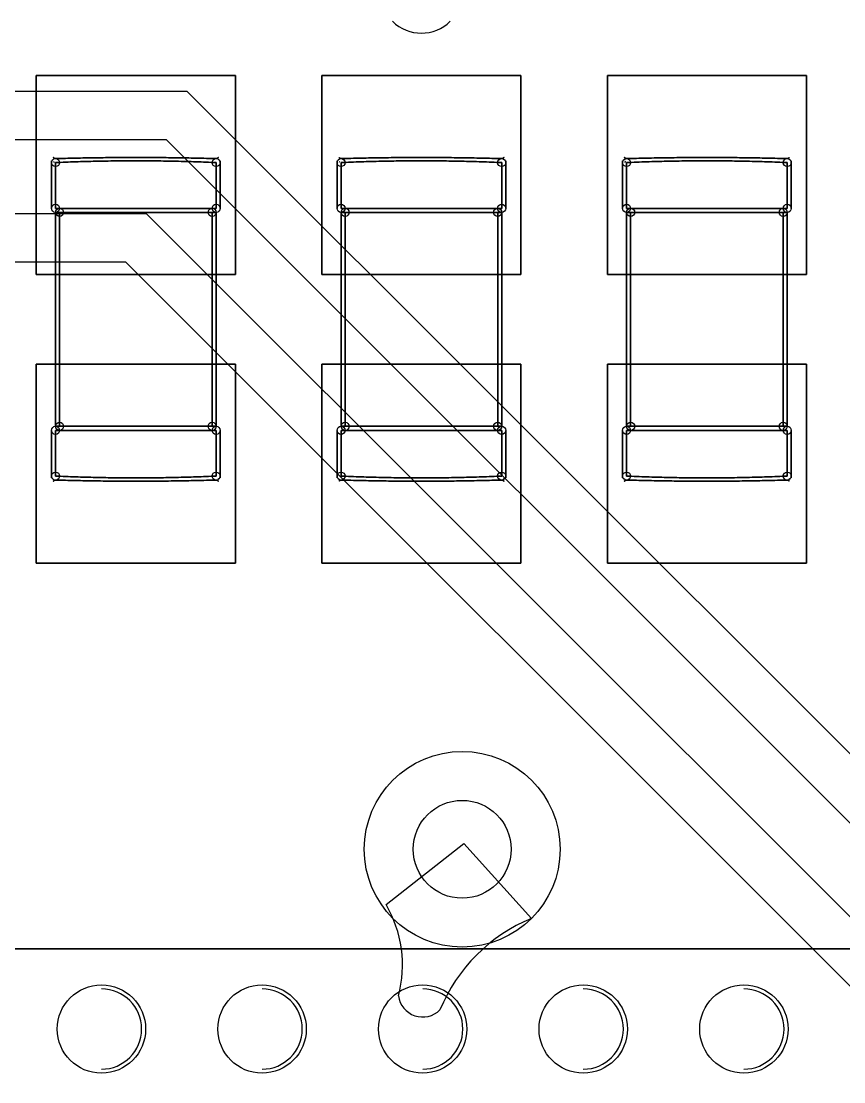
# Model space of a CAD drawing. Extents: x -14 to 27.9, y 0 to 17.8.
# Drawn here: x 16.153 to 18.714, y 11.087 to 14.391 of the extents above; entities that cross this region are included whole.
import ezdxf

# ---------------------------------------------------------------- set-up
doc = ezdxf.new("R2010")
doc.units = 0
doc.header["$MEASUREMENT"] = 0
doc.layers.add('Feature', color=7, linetype='CONTINUOUS')

msp = doc.modelspace()

# ---------------------------------------------------------------- linework, layer by layer
at = {"layer": 'Feature'}
for p, q in [((16.2, 13.602, 0.000305), (16.2, 14.222, 0.000305)), ((16.2, 14.222, 0.000305), (16.82, 14.222, 0.000305)), ((16.2, 14.222, 0.000305), (16.82, 14.222, 0.000305)), ((16.2, 14.222, 0.000305), (16.2, 14.222, 0.001305)), ((16.82, 14.222, 0.001305), (16.2, 14.222, 0.001305)), ((16.2, 13.602, 0.000305), (16.2, 14.222, 0.000305)), ((16.2, 14.222, 0.001305), (16.2, 13.602, 0.001305)), ((16.2, 14.222, 0.000305), (16.2, 14.222, 0.001305)), ((16.2, 14.222, 0.001305), (16.2, 13.602, 0.001305)), ((16.82, 14.222, 0.001305), (16.2, 14.222, 0.001305)), ((16.2, 13.602, 0.000305), (16.2, 14.222, 0.000305)), ((16.2, 14.222, 0.000305), (16.82, 14.222, 0.000305)), ((16.82, 14.222, 0.000305), (16.82, 13.602, 0.000305)), ((16.82, 14.222, 0.000305), (16.82, 14.222, 0.001305)), ((16.82, 14.222, 0.000305), (16.82, 13.602, 0.000305)), ((16.82, 14.222, 0.000305), (16.82, 14.222, 0.001305)), ((16.82, 13.602, 0.001305), (16.82, 14.222, 0.001305)), ((16.82, 13.602, 0.001305), (16.82, 14.222, 0.001305)), ((16.82, 14.222, 0.000305), (16.82, 13.602, 0.000305)), ((17.089, 13.602, 0.000305), (17.089, 14.222, 0.000305)), ((17.089, 14.222, 0.000305), (17.709, 14.222, 0.000305)), ((17.089, 14.222, 0.000305), (17.709, 14.222, 0.000305)), ((17.089, 14.222, 0.000305), (17.089, 14.222, 0.001305)), ((17.709, 14.222, 0.001305), (17.089, 14.222, 0.001305)), ((17.089, 13.602, 0.000305), (17.089, 14.222, 0.000305)), ((17.089, 14.222, 0.001305), (17.089, 13.602, 0.001305)), ((17.089, 14.222, 0.000305), (17.089, 14.222, 0.001305)), ((17.089, 14.222, 0.001305), (17.089, 13.602, 0.001305)), ((17.709, 14.222, 0.001305), (17.089, 14.222, 0.001305)), ((17.089, 13.602, 0.000305), (17.089, 14.222, 0.000305)), ((17.089, 14.222, 0.000305), (17.709, 14.222, 0.000305)), ((17.709, 14.222, 0.000305), (17.709, 13.602, 0.000305)), ((17.709, 14.222, 0.000305), (17.709, 14.222, 0.001305)), ((17.709, 14.222, 0.000305), (17.709, 13.602, 0.000305)), ((17.709, 14.222, 0.000305), (17.709, 14.222, 0.001305)), ((17.709, 13.602, 0.001305), (17.709, 14.222, 0.001305)), ((17.709, 13.602, 0.001305), (17.709, 14.222, 0.001305)), ((17.709, 14.222, 0.000305), (17.709, 13.602, 0.000305)), ((17.978, 13.602, 0.000305), (17.978, 14.222, 0.000305)), ((17.978, 14.222, 0.000305), (18.598, 14.222, 0.000305)), ((17.978, 14.222, 0.000305), (18.598, 14.222, 0.000305)), ((17.978, 14.222, 0.000305), (17.978, 14.222, 0.001305)), ((18.598, 14.222, 0.001305), (17.978, 14.222, 0.001305)), ((17.978, 13.602, 0.000305), (17.978, 14.222, 0.000305)), ((17.978, 14.222, 0.001305), (17.978, 13.602, 0.001305)), ((17.978, 14.222, 0.000305), (17.978, 14.222, 0.001305)), ((17.978, 14.222, 0.001305), (17.978, 13.602, 0.001305)), ((18.598, 14.222, 0.001305), (17.978, 14.222, 0.001305)), ((17.978, 13.602, 0.000305), (17.978, 14.222, 0.000305)), ((17.978, 14.222, 0.000305), (18.598, 14.222, 0.000305)), ((18.598, 14.222, 0.000305), (18.598, 13.602, 0.000305)), ((18.598, 14.222, 0.000305), (18.598, 14.222, 0.001305)), ((18.598, 14.222, 0.000305), (18.598, 13.602, 0.000305)), ((18.598, 14.222, 0.000305), (18.598, 14.222, 0.001305)), ((18.598, 13.602, 0.001305), (18.598, 14.222, 0.001305)), ((18.598, 13.602, 0.001305), (18.598, 14.222, 0.001305)), ((18.598, 14.222, 0.000305), (18.598, 13.602, 0.000305)), ((14.9246, 14.1732, -1.96222), (16.6685, 14.1732, -1.96222)), ((16.6685, 14.1732, -1.96222), (21.9334, 8.9083, -1.96222)), ((16.6053, 14.0208, -1.96222), (14.8614, 14.0208, -1.96222)), ((21.781, 8.8451, -1.96222), (16.6053, 14.0208, -1.96222)), ((16.2475, 13.9503), (16.2475, 13.8078)), ((16.2475, 13.8078, 0.5), (16.2475, 13.9503, 0.5)), ((16.2475, 13.8078, 0.5), (16.2475, 13.9503, 0.5)), ((16.2475, 13.9503), (16.2475, 13.8078)), ((16.26, 13.8078, -0.0125), (16.26, 13.9503, -0.0125)), ((16.26, 13.9503, 0.5125), (16.26, 13.8078, 0.5125)), ((16.26, 13.9503, 0.5125), (16.26, 13.8078, 0.5125)), ((16.26, 13.8078, -0.0125), (16.26, 13.9503, -0.0125)), ((16.76, 13.9503, -0.0125), (16.76, 13.8078, -0.0125)), ((16.76, 13.8078, 0.5125), (16.76, 13.9503, 0.5125)), ((16.76, 13.8078, 0.5125), (16.76, 13.9503, 0.5125)), ((16.76, 13.9503, -0.0125), (16.76, 13.8078, -0.0125)), ((16.7725, 13.9503, 0.5), (16.7725, 13.8078, 0.5)), ((16.7725, 13.8078), (16.7725, 13.9503)), ((16.7725, 13.9503, 0.5), (16.7725, 13.8078, 0.5)), ((16.7725, 13.8078), (16.7725, 13.9503)), ((17.1365, 13.9503), (17.1365, 13.8078)), ((17.1365, 13.8078, 0.5), (17.1365, 13.9503, 0.5)), ((17.1365, 13.8078, 0.5), (17.1365, 13.9503, 0.5)), ((17.1365, 13.9503), (17.1365, 13.8078)), ((17.149, 13.8078, -0.0125), (17.149, 13.9503, -0.0125)), ((17.149, 13.9503, 0.5125), (17.149, 13.8078, 0.5125)), ((17.149, 13.9503, 0.5125), (17.149, 13.8078, 0.5125)), ((17.149, 13.8078, -0.0125), (17.149, 13.9503, -0.0125)), ((17.649, 13.9503, -0.0125), (17.649, 13.8078, -0.0125)), ((17.649, 13.8078, 0.5125), (17.649, 13.9503, 0.5125)), ((17.649, 13.8078, 0.5125), (17.649, 13.9503, 0.5125)), ((17.649, 13.9503, -0.0125), (17.649, 13.8078, -0.0125)), ((17.6615, 13.9503, 0.5), (17.6615, 13.8078, 0.5)), ((17.6615, 13.8078), (17.6615, 13.9503)), ((17.6615, 13.9503, 0.5), (17.6615, 13.8078, 0.5)), ((17.6615, 13.8078), (17.6615, 13.9503)), ((18.0255, 13.9503), (18.0255, 13.8078)), ((18.0255, 13.8078, 0.5), (18.0255, 13.9503, 0.5)), ((18.0255, 13.8078, 0.5), (18.0255, 13.9503, 0.5)), ((18.0255, 13.9503), (18.0255, 13.8078)), ((18.038, 13.8078, -0.0125), (18.038, 13.9503, -0.0125)), ((18.038, 13.9503, 0.5125), (18.038, 13.8078, 0.5125)), ((18.038, 13.9503, 0.5125), (18.038, 13.8078, 0.5125)), ((18.038, 13.8078, -0.0125), (18.038, 13.9503, -0.0125)), ((18.538, 13.9503, -0.0125), (18.538, 13.8078, -0.0125)), ((18.538, 13.8078, 0.5125), (18.538, 13.9503, 0.5125)), ((18.538, 13.8078, 0.5125), (18.538, 13.9503, 0.5125)), ((18.538, 13.9503, -0.0125), (18.538, 13.8078, -0.0125)), ((18.5505, 13.9503, 0.5), (18.5505, 13.8078, 0.5)), ((18.5505, 13.8078), (18.5505, 13.9503)), ((18.5505, 13.9503, 0.5), (18.5505, 13.8078, 0.5)), ((18.5505, 13.8078), (18.5505, 13.9503)), ((14.7636, 13.7922, -1.96222), (16.5416, 13.7922, -1.96222)), ((16.2475, 13.8078), (16.2475, 13.8078, 0.5)), ((16.2475, 13.8078), (16.2475, 13.8078, 0.5)), ((16.76, 13.8078, -0.0125), (16.26, 13.8078, -0.0125)), ((16.26, 13.8078, 0.5125), (16.76, 13.8078, 0.5125)), ((16.26, 13.8078, 0.5125), (16.76, 13.8078, 0.5125)), ((16.76, 13.8078, -0.0125), (16.26, 13.8078, -0.0125)), ((16.26, 13.7953, 0.4875), (16.26, 13.7953, 0.0125)), ((16.26, 13.7953, 0.4875), (16.26, 13.7953, 0.0125)), ((16.26, 13.7953, 0.0125), (16.26, 13.1287, 0.0125)), ((16.26, 13.1287, 0.4875), (16.26, 13.7953, 0.4875)), ((16.26, 13.7953, 0.0125), (16.26, 13.1287, 0.0125)), ((16.26, 13.1287, 0.4875), (16.26, 13.7953, 0.4875)), ((16.26, 13.7953, 0.5), (16.26, 13.7953)), ((16.26, 13.7953), (16.76, 13.7953)), ((16.76, 13.7953, 0.5), (16.26, 13.7953, 0.5)), ((16.76, 13.7953, 0.5), (16.26, 13.7953, 0.5)), ((16.26, 13.7953, 0.5), (16.26, 13.7953)), ((16.26, 13.7953), (16.76, 13.7953)), ((16.7475, 13.7953), (16.2725, 13.7953)), ((16.7475, 13.7953, 0.5), (16.2725, 13.7953, 0.5)), ((16.7475, 13.7953, 0.5), (16.2725, 13.7953, 0.5)), ((16.2725, 13.7953, 0.5), (16.2725, 13.1287, 0.5)), ((16.7475, 13.7953), (16.2725, 13.7953)), ((16.2725, 13.1287), (16.2725, 13.7953)), ((16.2725, 13.1287), (16.2725, 13.7953)), ((16.2725, 13.7953, 0.5), (16.2725, 13.1287, 0.5)), ((16.5416, 13.7922, -1.96222), (21.5392, 8.7946, -1.96222)), ((16.7475, 13.1287, 0.5), (16.7475, 13.7953, 0.5)), ((16.7475, 13.7953), (16.7475, 13.1287)), ((16.7475, 13.7953), (16.7475, 13.1287)), ((16.7475, 13.1287, 0.5), (16.7475, 13.7953, 0.5)), ((16.76, 13.7953, 0.4875), (16.76, 13.7953, 0.0125)), ((16.76, 13.1287, 0.0125), (16.76, 13.7953, 0.0125)), ((16.76, 13.7953, 0.4875), (16.76, 13.7953, 0.0125)), ((16.76, 13.7953, 0.4875), (16.76, 13.1287, 0.4875)), ((16.76, 13.1287, 0.0125), (16.76, 13.7953, 0.0125)), ((16.76, 13.7953, 0.4875), (16.76, 13.1287, 0.4875)), ((16.76, 13.7953), (16.76, 13.7953, 0.5)), ((16.76, 13.7953), (16.76, 13.7953, 0.5)), ((16.7725, 13.8078, 0.5), (16.7725, 13.8078)), ((16.7725, 13.8078, 0.5), (16.7725, 13.8078)), ((17.1365, 13.8078), (17.1365, 13.8078, 0.5)), ((17.1365, 13.8078), (17.1365, 13.8078, 0.5)), ((17.649, 13.8078, -0.0125), (17.149, 13.8078, -0.0125)), ((17.149, 13.8078, 0.5125), (17.649, 13.8078, 0.5125)), ((17.149, 13.8078, 0.5125), (17.649, 13.8078, 0.5125)), ((17.649, 13.8078, -0.0125), (17.149, 13.8078, -0.0125)), ((17.149, 13.7953, 0.4875), (17.149, 13.7953, 0.0125)), ((17.149, 13.7953, 0.4875), (17.149, 13.7953, 0.0125)), ((17.149, 13.7953, 0.0125), (17.149, 13.1287, 0.0125)), ((17.149, 13.1287, 0.4875), (17.149, 13.7953, 0.4875)), ((17.149, 13.7953, 0.0125), (17.149, 13.1287, 0.0125)), ((17.149, 13.1287, 0.4875), (17.149, 13.7953, 0.4875)), ((17.149, 13.7953, 0.5), (17.149, 13.7953)), ((17.149, 13.7953), (17.649, 13.7953)), ((17.649, 13.7953, 0.5), (17.149, 13.7953, 0.5)), ((17.649, 13.7953, 0.5), (17.149, 13.7953, 0.5)), ((17.149, 13.7953, 0.5), (17.149, 13.7953)), ((17.149, 13.7953), (17.649, 13.7953)), ((17.6365, 13.7953), (17.1615, 13.7953)), ((17.6365, 13.7953, 0.5), (17.1615, 13.7953, 0.5)), ((17.6365, 13.7953, 0.5), (17.1615, 13.7953, 0.5)), ((17.1615, 13.7953, 0.5), (17.1615, 13.1287, 0.5)), ((17.6365, 13.7953), (17.1615, 13.7953)), ((17.1615, 13.1287), (17.1615, 13.7953)), ((17.1615, 13.1287), (17.1615, 13.7953)), ((17.1615, 13.7953, 0.5), (17.1615, 13.1287, 0.5)), ((17.6365, 13.1287, 0.5), (17.6365, 13.7953, 0.5)), ((17.6365, 13.7953), (17.6365, 13.1287)), ((17.6365, 13.7953), (17.6365, 13.1287)), ((17.6365, 13.1287, 0.5), (17.6365, 13.7953, 0.5)), ((17.649, 13.7953, 0.4875), (17.649, 13.7953, 0.0125)), ((17.649, 13.1287, 0.0125), (17.649, 13.7953, 0.0125)), ((17.649, 13.7953, 0.4875), (17.649, 13.7953, 0.0125)), ((17.649, 13.7953, 0.4875), (17.649, 13.1287, 0.4875)), ((17.649, 13.1287, 0.0125), (17.649, 13.7953, 0.0125)), ((17.649, 13.7953, 0.4875), (17.649, 13.1287, 0.4875)), ((17.649, 13.7953), (17.649, 13.7953, 0.5)), ((17.649, 13.7953), (17.649, 13.7953, 0.5)), ((17.6615, 13.8078, 0.5), (17.6615, 13.8078)), ((17.6615, 13.8078, 0.5), (17.6615, 13.8078)), ((18.0255, 13.8078), (18.0255, 13.8078, 0.5)), ((18.0255, 13.8078), (18.0255, 13.8078, 0.5)), ((18.538, 13.8078, -0.0125), (18.038, 13.8078, -0.0125)), ((18.038, 13.8078, 0.5125), (18.538, 13.8078, 0.5125)), ((18.038, 13.8078, 0.5125), (18.538, 13.8078, 0.5125)), ((18.538, 13.8078, -0.0125), (18.038, 13.8078, -0.0125)), ((18.038, 13.7953, 0.4875), (18.038, 13.7953, 0.0125)), ((18.038, 13.7953, 0.4875), (18.038, 13.7953, 0.0125)), ((18.038, 13.7953, 0.0125), (18.038, 13.1287, 0.0125)), ((18.038, 13.1287, 0.4875), (18.038, 13.7953, 0.4875)), ((18.038, 13.7953, 0.0125), (18.038, 13.1287, 0.0125)), ((18.038, 13.1287, 0.4875), (18.038, 13.7953, 0.4875)), ((18.038, 13.7953, 0.5), (18.038, 13.7953)), ((18.038, 13.7953), (18.538, 13.7953)), ((18.538, 13.7953, 0.5), (18.038, 13.7953, 0.5)), ((18.538, 13.7953, 0.5), (18.038, 13.7953, 0.5)), ((18.038, 13.7953, 0.5), (18.038, 13.7953)), ((18.038, 13.7953), (18.538, 13.7953)), ((18.5255, 13.7953), (18.0505, 13.7953)), ((18.5255, 13.7953, 0.5), (18.0505, 13.7953, 0.5)), ((18.5255, 13.7953, 0.5), (18.0505, 13.7953, 0.5)), ((18.0505, 13.7953, 0.5), (18.0505, 13.1287, 0.5)), ((18.5255, 13.7953), (18.0505, 13.7953)), ((18.0505, 13.1287), (18.0505, 13.7953)), ((18.0505, 13.1287), (18.0505, 13.7953)), ((18.0505, 13.7953, 0.5), (18.0505, 13.1287, 0.5)), ((18.5255, 13.1287, 0.5), (18.5255, 13.7953, 0.5)), ((18.5255, 13.7953), (18.5255, 13.1287)), ((18.5255, 13.7953), (18.5255, 13.1287)), ((18.5255, 13.1287, 0.5), (18.5255, 13.7953, 0.5)), ((18.538, 13.7953, 0.4875), (18.538, 13.7953, 0.0125)), ((18.538, 13.1287, 0.0125), (18.538, 13.7953, 0.0125)), ((18.538, 13.7953, 0.4875), (18.538, 13.7953, 0.0125)), ((18.538, 13.7953, 0.4875), (18.538, 13.1287, 0.4875)), ((18.538, 13.1287, 0.0125), (18.538, 13.7953, 0.0125)), ((18.538, 13.7953, 0.4875), (18.538, 13.1287, 0.4875)), ((18.538, 13.7953), (18.538, 13.7953, 0.5)), ((18.538, 13.7953), (18.538, 13.7953, 0.5)), ((18.5505, 13.8078, 0.5), (18.5505, 13.8078)), ((18.5505, 13.8078, 0.5), (18.5505, 13.8078)), ((16.4784, 13.6398, -1.96222), (14.7004, 13.6398, -1.96222)), ((21.3868, 8.7314, -1.96222), (16.4784, 13.6398, -1.96222)), ((16.82, 13.602, 0.000305), (16.2, 13.602, 0.000305)), ((16.82, 13.602, 0.000305), (16.2, 13.602, 0.000305)), ((16.2, 13.602, 0.001305), (16.82, 13.602, 0.001305)), ((16.2, 13.602, 0.000305), (16.2, 13.602, 0.001305)), ((16.2, 13.602, 0.000305), (16.2, 13.602, 0.001305)), ((16.2, 13.602, 0.001305), (16.82, 13.602, 0.001305)), ((16.82, 13.602, 0.000305), (16.2, 13.602, 0.000305)), ((16.82, 13.602, 0.000305), (16.82, 13.602, 0.001305)), ((16.82, 13.602, 0.000305), (16.82, 13.602, 0.001305)), ((17.709, 13.602, 0.000305), (17.089, 13.602, 0.000305)), ((17.709, 13.602, 0.000305), (17.089, 13.602, 0.000305)), ((17.089, 13.602, 0.001305), (17.709, 13.602, 0.001305)), ((17.089, 13.602, 0.000305), (17.089, 13.602, 0.001305)), ((17.089, 13.602, 0.000305), (17.089, 13.602, 0.001305)), ((17.089, 13.602, 0.001305), (17.709, 13.602, 0.001305)), ((17.709, 13.602, 0.000305), (17.089, 13.602, 0.000305)), ((17.709, 13.602, 0.000305), (17.709, 13.602, 0.001305)), ((17.709, 13.602, 0.000305), (17.709, 13.602, 0.001305)), ((18.598, 13.602, 0.000305), (17.978, 13.602, 0.000305)), ((18.598, 13.602, 0.000305), (17.978, 13.602, 0.000305)), ((17.978, 13.602, 0.001305), (18.598, 13.602, 0.001305)), ((17.978, 13.602, 0.000305), (17.978, 13.602, 0.001305)), ((17.978, 13.602, 0.000305), (17.978, 13.602, 0.001305)), ((17.978, 13.602, 0.001305), (18.598, 13.602, 0.001305)), ((18.598, 13.602, 0.000305), (17.978, 13.602, 0.000305)), ((18.598, 13.602, 0.000305), (18.598, 13.602, 0.001305)), ((18.598, 13.602, 0.000305), (18.598, 13.602, 0.001305)), ((16.2, 12.702, 0.000305), (16.2, 13.322, 0.000305)), ((16.2, 13.322, 0.000305), (16.82, 13.322, 0.000305)), ((16.2, 13.322, 0.000305), (16.82, 13.322, 0.000305)), ((16.2, 13.322, 0.000305), (16.2, 13.322, 0.001305)), ((16.82, 13.322, 0.001305), (16.2, 13.322, 0.001305)), ((16.2, 12.702, 0.000305), (16.2, 13.322, 0.000305)), ((16.2, 13.322, 0.001305), (16.2, 12.702, 0.001305)), ((16.2, 13.322, 0.000305), (16.2, 13.322, 0.001305)), ((16.2, 13.322, 0.001305), (16.2, 12.702, 0.001305)), ((16.82, 13.322, 0.001305), (16.2, 13.322, 0.001305)), ((16.2, 12.702, 0.000305), (16.2, 13.322, 0.000305)), ((16.2, 13.322, 0.000305), (16.82, 13.322, 0.000305)), ((16.82, 13.322, 0.000305), (16.82, 12.702, 0.000305)), ((16.82, 13.322, 0.000305), (16.82, 13.322, 0.001305)), ((16.82, 13.322, 0.000305), (16.82, 12.702, 0.000305)), ((16.82, 13.322, 0.000305), (16.82, 13.322, 0.001305)), ((16.82, 12.702, 0.001305), (16.82, 13.322, 0.001305)), ((16.82, 12.702, 0.001305), (16.82, 13.322, 0.001305)), ((16.82, 13.322, 0.000305), (16.82, 12.702, 0.000305)), ((17.089, 12.702, 0.000305), (17.089, 13.322, 0.000305)), ((17.089, 13.322, 0.000305), (17.709, 13.322, 0.000305)), ((17.089, 13.322, 0.000305), (17.709, 13.322, 0.000305)), ((17.089, 13.322, 0.000305), (17.089, 13.322, 0.001305)), ((17.709, 13.322, 0.001305), (17.089, 13.322, 0.001305)), ((17.089, 12.702, 0.000305), (17.089, 13.322, 0.000305)), ((17.089, 13.322, 0.001305), (17.089, 12.702, 0.001305)), ((17.089, 13.322, 0.000305), (17.089, 13.322, 0.001305)), ((17.089, 13.322, 0.001305), (17.089, 12.702, 0.001305)), ((17.709, 13.322, 0.001305), (17.089, 13.322, 0.001305)), ((17.089, 12.702, 0.000305), (17.089, 13.322, 0.000305)), ((17.089, 13.322, 0.000305), (17.709, 13.322, 0.000305)), ((17.709, 13.322, 0.000305), (17.709, 12.702, 0.000305)), ((17.709, 13.322, 0.000305), (17.709, 13.322, 0.001305)), ((17.709, 13.322, 0.000305), (17.709, 12.702, 0.000305)), ((17.709, 13.322, 0.000305), (17.709, 13.322, 0.001305)), ((17.709, 12.702, 0.001305), (17.709, 13.322, 0.001305)), ((17.709, 12.702, 0.001305), (17.709, 13.322, 0.001305)), ((17.709, 13.322, 0.000305), (17.709, 12.702, 0.000305)), ((17.978, 12.702, 0.000305), (17.978, 13.322, 0.000305)), ((17.978, 13.322, 0.000305), (18.598, 13.322, 0.000305)), ((17.978, 13.322, 0.000305), (18.598, 13.322, 0.000305)), ((17.978, 13.322, 0.000305), (17.978, 13.322, 0.001305)), ((18.598, 13.322, 0.001305), (17.978, 13.322, 0.001305)), ((17.978, 12.702, 0.000305), (17.978, 13.322, 0.000305)), ((17.978, 13.322, 0.001305), (17.978, 12.702, 0.001305)), ((17.978, 13.322, 0.000305), (17.978, 13.322, 0.001305)), ((17.978, 13.322, 0.001305), (17.978, 12.702, 0.001305)), ((18.598, 13.322, 0.001305), (17.978, 13.322, 0.001305)), ((17.978, 12.702, 0.000305), (17.978, 13.322, 0.000305)), ((17.978, 13.322, 0.000305), (18.598, 13.322, 0.000305)), ((18.598, 13.322, 0.000305), (18.598, 12.702, 0.000305)), ((18.598, 13.322, 0.000305), (18.598, 13.322, 0.001305)), ((18.598, 13.322, 0.000305), (18.598, 12.702, 0.000305)), ((18.598, 13.322, 0.000305), (18.598, 13.322, 0.001305)), ((18.598, 12.702, 0.001305), (18.598, 13.322, 0.001305)), ((18.598, 12.702, 0.001305), (18.598, 13.322, 0.001305)), ((18.598, 13.322, 0.000305), (18.598, 12.702, 0.000305)), ((16.26, 13.1287, 0.4875), (16.26, 13.1287, 0.0125)), ((16.26, 13.1287, 0.4875), (16.26, 13.1287, 0.0125)), ((16.26, 13.1287, 0.5), (16.26, 13.1287)), ((16.76, 13.1287, 0.5), (16.26, 13.1287, 0.5)), ((16.26, 13.1287), (16.76, 13.1287)), ((16.76, 13.1287, 0.5), (16.26, 13.1287, 0.5)), ((16.26, 13.1287, 0.5), (16.26, 13.1287)), ((16.26, 13.1287), (16.76, 13.1287)), ((16.2725, 13.1287), (16.7475, 13.1287)), ((16.2725, 13.1287, 0.5), (16.7475, 13.1287, 0.5)), ((16.2725, 13.1287, 0.5), (16.7475, 13.1287, 0.5)), ((16.2725, 13.1287), (16.7475, 13.1287)), ((16.76, 13.1287, 0.4875), (16.76, 13.1287, 0.0125)), ((16.76, 13.1287, 0.4875), (16.76, 13.1287, 0.0125)), ((16.76, 13.1287), (16.76, 13.1287, 0.5)), ((16.76, 13.1287), (16.76, 13.1287, 0.5)), ((17.149, 13.1287, 0.4875), (17.149, 13.1287, 0.0125)), ((17.149, 13.1287, 0.4875), (17.149, 13.1287, 0.0125)), ((17.149, 13.1287, 0.5), (17.149, 13.1287)), ((17.649, 13.1287, 0.5), (17.149, 13.1287, 0.5)), ((17.149, 13.1287), (17.649, 13.1287)), ((17.649, 13.1287, 0.5), (17.149, 13.1287, 0.5)), ((17.149, 13.1287, 0.5), (17.149, 13.1287)), ((17.149, 13.1287), (17.649, 13.1287)), ((17.1615, 13.1287), (17.6365, 13.1287)), ((17.1615, 13.1287, 0.5), (17.6365, 13.1287, 0.5)), ((17.1615, 13.1287, 0.5), (17.6365, 13.1287, 0.5)), ((17.1615, 13.1287), (17.6365, 13.1287)), ((17.649, 13.1287, 0.4875), (17.649, 13.1287, 0.0125)), ((17.649, 13.1287, 0.4875), (17.649, 13.1287, 0.0125)), ((17.649, 13.1287), (17.649, 13.1287, 0.5)), ((17.649, 13.1287), (17.649, 13.1287, 0.5)), ((18.038, 13.1287, 0.4875), (18.038, 13.1287, 0.0125)), ((18.038, 13.1287, 0.4875), (18.038, 13.1287, 0.0125)), ((18.038, 13.1287, 0.5), (18.038, 13.1287)), ((18.538, 13.1287, 0.5), (18.038, 13.1287, 0.5)), ((18.038, 13.1287), (18.538, 13.1287)), ((18.538, 13.1287, 0.5), (18.038, 13.1287, 0.5)), ((18.038, 13.1287, 0.5), (18.038, 13.1287)), ((18.038, 13.1287), (18.538, 13.1287)), ((18.0505, 13.1287), (18.5255, 13.1287)), ((18.0505, 13.1287, 0.5), (18.5255, 13.1287, 0.5)), ((18.0505, 13.1287, 0.5), (18.5255, 13.1287, 0.5)), ((18.0505, 13.1287), (18.5255, 13.1287)), ((18.538, 13.1287, 0.4875), (18.538, 13.1287, 0.0125)), ((18.538, 13.1287, 0.4875), (18.538, 13.1287, 0.0125)), ((18.538, 13.1287), (18.538, 13.1287, 0.5)), ((18.538, 13.1287), (18.538, 13.1287, 0.5)), ((16.2475, 13.1162, 0.5), (16.2475, 12.9737, 0.5)), ((16.2475, 13.1162), (16.2475, 13.1162, 0.5)), ((16.2475, 12.9737), (16.2475, 13.1162)), ((16.2475, 13.1162, 0.5), (16.2475, 12.9737, 0.5)), ((16.2475, 13.1162), (16.2475, 13.1162, 0.5)), ((16.2475, 12.9737), (16.2475, 13.1162)), ((16.76, 13.1162, -0.0125), (16.26, 13.1162, -0.0125)), ((16.26, 13.1162, -0.0125), (16.26, 12.9737, -0.0125)), ((16.26, 13.1162, 0.5125), (16.76, 13.1162, 0.5125)), ((16.26, 12.9737, 0.5125), (16.26, 13.1162, 0.5125)), ((16.26, 13.1162, 0.5125), (16.76, 13.1162, 0.5125)), ((16.26, 12.9737, 0.5125), (16.26, 13.1162, 0.5125)), ((16.76, 13.1162, -0.0125), (16.26, 13.1162, -0.0125)), ((16.26, 13.1162, -0.0125), (16.26, 12.9737, -0.0125)), ((16.76, 12.9737, -0.0125), (16.76, 13.1162, -0.0125)), ((16.76, 13.1162, 0.5125), (16.76, 12.9737, 0.5125)), ((16.76, 13.1162, 0.5125), (16.76, 12.9737, 0.5125)), ((16.76, 12.9737, -0.0125), (16.76, 13.1162, -0.0125)), ((16.7725, 13.1162), (16.7725, 12.9737)), ((16.7725, 13.1162, 0.5), (16.7725, 13.1162)), ((16.7725, 12.9737, 0.5), (16.7725, 13.1162, 0.5)), ((16.7725, 13.1162, 0.5), (16.7725, 13.1162)), ((16.7725, 12.9737, 0.5), (16.7725, 13.1162, 0.5)), ((16.7725, 13.1162), (16.7725, 12.9737)), ((17.1365, 13.1162, 0.5), (17.1365, 12.9737, 0.5)), ((17.1365, 13.1162), (17.1365, 13.1162, 0.5)), ((17.1365, 12.9737), (17.1365, 13.1162)), ((17.1365, 13.1162, 0.5), (17.1365, 12.9737, 0.5)), ((17.1365, 13.1162), (17.1365, 13.1162, 0.5)), ((17.1365, 12.9737), (17.1365, 13.1162)), ((17.649, 13.1162, -0.0125), (17.149, 13.1162, -0.0125)), ((17.149, 13.1162, -0.0125), (17.149, 12.9737, -0.0125)), ((17.149, 13.1162, 0.5125), (17.649, 13.1162, 0.5125)), ((17.149, 12.9737, 0.5125), (17.149, 13.1162, 0.5125)), ((17.149, 13.1162, 0.5125), (17.649, 13.1162, 0.5125)), ((17.149, 12.9737, 0.5125), (17.149, 13.1162, 0.5125)), ((17.649, 13.1162, -0.0125), (17.149, 13.1162, -0.0125)), ((17.149, 13.1162, -0.0125), (17.149, 12.9737, -0.0125)), ((17.649, 12.9737, -0.0125), (17.649, 13.1162, -0.0125)), ((17.649, 13.1162, 0.5125), (17.649, 12.9737, 0.5125)), ((17.649, 13.1162, 0.5125), (17.649, 12.9737, 0.5125)), ((17.649, 12.9737, -0.0125), (17.649, 13.1162, -0.0125)), ((17.6615, 13.1162), (17.6615, 12.9737)), ((17.6615, 13.1162, 0.5), (17.6615, 13.1162)), ((17.6615, 12.9737, 0.5), (17.6615, 13.1162, 0.5)), ((17.6615, 13.1162, 0.5), (17.6615, 13.1162)), ((17.6615, 12.9737, 0.5), (17.6615, 13.1162, 0.5)), ((17.6615, 13.1162), (17.6615, 12.9737)), ((18.0255, 13.1162, 0.5), (18.0255, 12.9737, 0.5)), ((18.0255, 13.1162), (18.0255, 13.1162, 0.5)), ((18.0255, 12.9737), (18.0255, 13.1162)), ((18.0255, 13.1162, 0.5), (18.0255, 12.9737, 0.5)), ((18.0255, 13.1162), (18.0255, 13.1162, 0.5)), ((18.0255, 12.9737), (18.0255, 13.1162)), ((18.538, 13.1162, -0.0125), (18.038, 13.1162, -0.0125)), ((18.038, 13.1162, -0.0125), (18.038, 12.9737, -0.0125)), ((18.038, 13.1162, 0.5125), (18.538, 13.1162, 0.5125)), ((18.038, 12.9737, 0.5125), (18.038, 13.1162, 0.5125)), ((18.038, 13.1162, 0.5125), (18.538, 13.1162, 0.5125)), ((18.038, 12.9737, 0.5125), (18.038, 13.1162, 0.5125)), ((18.538, 13.1162, -0.0125), (18.038, 13.1162, -0.0125)), ((18.038, 13.1162, -0.0125), (18.038, 12.9737, -0.0125)), ((18.538, 12.9737, -0.0125), (18.538, 13.1162, -0.0125)), ((18.538, 13.1162, 0.5125), (18.538, 12.9737, 0.5125)), ((18.538, 13.1162, 0.5125), (18.538, 12.9737, 0.5125)), ((18.538, 12.9737, -0.0125), (18.538, 13.1162, -0.0125)), ((18.5505, 13.1162), (18.5505, 12.9737)), ((18.5505, 13.1162, 0.5), (18.5505, 13.1162)), ((18.5505, 12.9737, 0.5), (18.5505, 13.1162, 0.5)), ((18.5505, 13.1162, 0.5), (18.5505, 13.1162)), ((18.5505, 12.9737, 0.5), (18.5505, 13.1162, 0.5)), ((18.5505, 13.1162), (18.5505, 12.9737)), ((16.82, 12.702, 0.000305), (16.2, 12.702, 0.000305)), ((16.82, 12.702, 0.000305), (16.2, 12.702, 0.000305)), ((16.2, 12.702, 0.001305), (16.82, 12.702, 0.001305)), ((16.2, 12.702, 0.000305), (16.2, 12.702, 0.001305)), ((16.2, 12.702, 0.000305), (16.2, 12.702, 0.001305)), ((16.2, 12.702, 0.001305), (16.82, 12.702, 0.001305)), ((16.82, 12.702, 0.000305), (16.2, 12.702, 0.000305)), ((16.82, 12.702, 0.000305), (16.82, 12.702, 0.001305)), ((16.82, 12.702, 0.000305), (16.82, 12.702, 0.001305)), ((17.709, 12.702, 0.000305), (17.089, 12.702, 0.000305)), ((17.709, 12.702, 0.000305), (17.089, 12.702, 0.000305)), ((17.089, 12.702, 0.001305), (17.709, 12.702, 0.001305)), ((17.089, 12.702, 0.000305), (17.089, 12.702, 0.001305)), ((17.089, 12.702, 0.000305), (17.089, 12.702, 0.001305)), ((17.089, 12.702, 0.001305), (17.709, 12.702, 0.001305)), ((17.709, 12.702, 0.000305), (17.089, 12.702, 0.000305)), ((17.709, 12.702, 0.000305), (17.709, 12.702, 0.001305)), ((17.709, 12.702, 0.000305), (17.709, 12.702, 0.001305)), ((18.598, 12.702, 0.000305), (17.978, 12.702, 0.000305)), ((18.598, 12.702, 0.000305), (17.978, 12.702, 0.000305)), ((17.978, 12.702, 0.001305), (18.598, 12.702, 0.001305)), ((17.978, 12.702, 0.000305), (17.978, 12.702, 0.001305)), ((17.978, 12.702, 0.000305), (17.978, 12.702, 0.001305)), ((17.978, 12.702, 0.001305), (18.598, 12.702, 0.001305)), ((18.598, 12.702, 0.000305), (17.978, 12.702, 0.000305)), ((18.598, 12.702, 0.000305), (18.598, 12.702, 0.001305)), ((18.598, 12.702, 0.000305), (18.598, 12.702, 0.001305)), ((17.289, 11.6392, 0.000305), (17.5311, 11.8294, 0.000305)), ((17.5311, 11.8294, 0.000305), (17.7414, 11.5955, 0.000305)), ((17.6784, 11.811, -1.96192), (17.6784, 11.811)), ((17.6784, 11.811, -1.96192), (17.6784, 11.811)), ((14.153, 11.501, 0.2), (21.153, 11.501, 0.2)), ((21.153, 11.501, 1), (14.153, 11.501, 1)), ((14.153, 11.501, 0.2), (21.153, 11.501, 0.2)), ((21.153, 11.501, 1), (14.153, 11.501, 1)), ((16.5405, 11.251, 0.001305), (16.5405, 11.251, 0.000305)), ((16.5405, 11.251, 0.001305), (16.5405, 11.251, 0.000305)), ((17.0405, 11.251, 0.001305), (17.0405, 11.251, 0.000305)), ((17.0405, 11.251, 0.001305), (17.0405, 11.251, 0.000305)), ((17.5405, 11.251, 0.001305), (17.5405, 11.251, 0.000305)), ((17.5405, 11.251, 0.001305), (17.5405, 11.251, 0.000305)), ((18.0405, 11.251, 0.001305), (18.0405, 11.251, 0.000305)), ((18.0405, 11.251, 0.001305), (18.0405, 11.251, 0.000305)), ((18.5405, 11.251, 0.001305), (18.5405, 11.251, 0.000305)), ((18.5405, 11.251, 0.001305), (18.5405, 11.251, 0.000305))]:
    msp.add_line(p, q, dxfattribs=at)
for centre, radius in [((16.26, 13.9503), 0.0125), ((16.26, 13.9503), 0.0125), ((16.26, 13.9503), 0.0125), ((16.26, 13.9503), 0.0125), ((16.26, 13.9503), 0.0125), ((16.26, 13.9503), 0.0125), ((16.26, 13.9503), 0.0125), ((16.26, 13.9503), 0.0125), ((16.26, 13.9503), 0.0125), ((16.26, 13.9503), 0.0125), ((16.26, 13.9503), 0.0125), ((16.26, 13.9503), 0.0125), ((16.76, 13.9503), 0.0125), ((16.76, 13.9503), 0.0125), ((16.76, 13.9503), 0.0125), ((16.76, 13.9503), 0.0125), ((16.76, 13.9503), 0.0125), ((16.76, 13.9503), 0.0125), ((16.76, 13.9503), 0.0125), ((16.76, 13.9503), 0.0125), ((16.76, 13.9503), 0.0125), ((16.76, 13.9503), 0.0125), ((16.76, 13.9503), 0.0125), ((16.76, 13.9503), 0.0125), ((17.149, 13.9503), 0.0125), ((17.149, 13.9503), 0.0125), ((17.149, 13.9503), 0.0125), ((17.149, 13.9503), 0.0125), ((17.149, 13.9503), 0.0125), ((17.149, 13.9503), 0.0125), ((17.149, 13.9503), 0.0125), ((17.149, 13.9503), 0.0125), ((17.149, 13.9503), 0.0125), ((17.149, 13.9503), 0.0125), ((17.149, 13.9503), 0.0125), ((17.149, 13.9503), 0.0125), ((17.649, 13.9503), 0.0125), ((17.649, 13.9503), 0.0125), ((17.649, 13.9503), 0.0125), ((17.649, 13.9503), 0.0125), ((17.649, 13.9503), 0.0125), ((17.649, 13.9503), 0.0125), ((17.649, 13.9503), 0.0125), ((17.649, 13.9503), 0.0125), ((17.649, 13.9503), 0.0125), ((17.649, 13.9503), 0.0125), ((17.649, 13.9503), 0.0125), ((17.649, 13.9503), 0.0125), ((18.038, 13.9503), 0.0125), ((18.038, 13.9503), 0.0125), ((18.038, 13.9503), 0.0125), ((18.038, 13.9503), 0.0125), ((18.038, 13.9503), 0.0125), ((18.038, 13.9503), 0.0125), ((18.038, 13.9503), 0.0125), ((18.038, 13.9503), 0.0125), ((18.038, 13.9503), 0.0125), ((18.038, 13.9503), 0.0125), ((18.038, 13.9503), 0.0125), ((18.038, 13.9503), 0.0125), ((18.538, 13.9503), 0.0125), ((18.538, 13.9503), 0.0125), ((18.538, 13.9503), 0.0125), ((18.538, 13.9503), 0.0125), ((18.538, 13.9503), 0.0125), ((18.538, 13.9503), 0.0125), ((18.538, 13.9503), 0.0125), ((18.538, 13.9503), 0.0125), ((18.538, 13.9503), 0.0125), ((18.538, 13.9503), 0.0125), ((18.538, 13.9503), 0.0125), ((18.538, 13.9503), 0.0125), ((16.26, 13.8078), 0.0125), ((16.26, 13.8078), 0.0125), ((16.26, 13.8078), 0.0125), ((16.26, 13.8078), 0.0125), ((16.26, 13.8078), 0.0125), ((16.26, 13.8078), 0.0125), ((16.26, 13.8078), 0.0125), ((16.26, 13.8078), 0.0125), ((16.26, 13.8078), 0.0125), ((16.26, 13.8078), 0.0125), ((16.26, 13.8078), 0.0125), ((16.26, 13.8078), 0.0125), ((16.76, 13.8078), 0.0125), ((16.76, 13.8078), 0.0125), ((16.76, 13.8078), 0.0125), ((16.76, 13.8078), 0.0125), ((16.76, 13.8078), 0.0125), ((16.76, 13.8078), 0.0125), ((16.76, 13.8078), 0.0125), ((16.76, 13.8078), 0.0125), ((16.76, 13.8078), 0.0125), ((16.76, 13.8078), 0.0125), ((16.76, 13.8078), 0.0125), ((16.76, 13.8078), 0.0125), ((17.149, 13.8078), 0.0125), ((17.149, 13.8078), 0.0125), ((17.149, 13.8078), 0.0125), ((17.149, 13.8078), 0.0125), ((17.149, 13.8078), 0.0125), ((17.149, 13.8078), 0.0125), ((17.149, 13.8078), 0.0125), ((17.149, 13.8078), 0.0125), ((17.149, 13.8078), 0.0125), ((17.149, 13.8078), 0.0125), ((17.149, 13.8078), 0.0125), ((17.149, 13.8078), 0.0125), ((17.649, 13.8078), 0.0125), ((17.649, 13.8078), 0.0125), ((17.649, 13.8078), 0.0125), ((17.649, 13.8078), 0.0125), ((17.649, 13.8078), 0.0125), ((17.649, 13.8078), 0.0125), ((17.649, 13.8078), 0.0125), ((17.649, 13.8078), 0.0125), ((17.649, 13.8078), 0.0125), ((17.649, 13.8078), 0.0125), ((17.649, 13.8078), 0.0125), ((17.649, 13.8078), 0.0125), ((18.038, 13.8078), 0.0125), ((18.038, 13.8078), 0.0125), ((18.038, 13.8078), 0.0125), ((18.038, 13.8078), 0.0125), ((18.038, 13.8078), 0.0125), ((18.038, 13.8078), 0.0125), ((18.038, 13.8078), 0.0125), ((18.038, 13.8078), 0.0125), ((18.038, 13.8078), 0.0125), ((18.038, 13.8078), 0.0125), ((18.038, 13.8078), 0.0125), ((18.038, 13.8078), 0.0125), ((18.538, 13.8078), 0.0125), ((18.538, 13.8078), 0.0125), ((18.538, 13.8078), 0.0125), ((18.538, 13.8078), 0.0125), ((18.538, 13.8078), 0.0125), ((18.538, 13.8078), 0.0125), ((18.538, 13.8078), 0.0125), ((18.538, 13.8078), 0.0125), ((18.538, 13.8078), 0.0125), ((18.538, 13.8078), 0.0125), ((18.538, 13.8078), 0.0125), ((18.538, 13.8078), 0.0125), ((16.2725, 13.7953), 0.0125), ((16.2725, 13.7953), 0.0125), ((16.2725, 13.7953), 0.0125), ((16.2725, 13.7953), 0.0125), ((16.7475, 13.7953), 0.0125), ((16.7475, 13.7953), 0.0125), ((16.7475, 13.7953), 0.0125), ((16.7475, 13.7953), 0.0125), ((17.1615, 13.7953), 0.0125), ((17.1615, 13.7953), 0.0125), ((17.1615, 13.7953), 0.0125), ((17.1615, 13.7953), 0.0125), ((17.6365, 13.7953), 0.0125), ((17.6365, 13.7953), 0.0125), ((17.6365, 13.7953), 0.0125), ((17.6365, 13.7953), 0.0125), ((18.0505, 13.7953), 0.0125), ((18.0505, 13.7953), 0.0125), ((18.0505, 13.7953), 0.0125), ((18.0505, 13.7953), 0.0125), ((18.5255, 13.7953), 0.0125), ((18.5255, 13.7953), 0.0125), ((18.5255, 13.7953), 0.0125), ((18.5255, 13.7953), 0.0125), ((16.26, 13.1162), 0.0125), ((16.26, 13.1162), 0.0125), ((16.26, 13.1162), 0.0125), ((16.26, 13.1162), 0.0125), ((16.26, 13.1162), 0.0125), ((16.26, 13.1162), 0.0125), ((16.26, 13.1162), 0.0125), ((16.26, 13.1162), 0.0125), ((16.26, 13.1162), 0.0125), ((16.26, 13.1162), 0.0125), ((16.26, 13.1162), 0.0125), ((16.26, 13.1162), 0.0125), ((16.2725, 13.1287), 0.0125), ((16.2725, 13.1287), 0.0125), ((16.2725, 13.1287), 0.0125), ((16.2725, 13.1287), 0.0125), ((16.7475, 13.1287), 0.0125), ((16.7475, 13.1287), 0.0125), ((16.7475, 13.1287), 0.0125), ((16.7475, 13.1287), 0.0125), ((16.76, 13.1162), 0.0125), ((16.76, 13.1162), 0.0125), ((16.76, 13.1162), 0.0125), ((16.76, 13.1162), 0.0125), ((16.76, 13.1162), 0.0125), ((16.76, 13.1162), 0.0125), ((16.76, 13.1162), 0.0125), ((16.76, 13.1162), 0.0125), ((16.76, 13.1162), 0.0125), ((16.76, 13.1162), 0.0125), ((16.76, 13.1162), 0.0125), ((16.76, 13.1162), 0.0125), ((17.149, 13.1162), 0.0125), ((17.149, 13.1162), 0.0125), ((17.149, 13.1162), 0.0125), ((17.149, 13.1162), 0.0125), ((17.149, 13.1162), 0.0125), ((17.149, 13.1162), 0.0125), ((17.149, 13.1162), 0.0125), ((17.149, 13.1162), 0.0125), ((17.149, 13.1162), 0.0125), ((17.149, 13.1162), 0.0125), ((17.149, 13.1162), 0.0125), ((17.149, 13.1162), 0.0125), ((17.1615, 13.1287), 0.0125), ((17.1615, 13.1287), 0.0125), ((17.1615, 13.1287), 0.0125), ((17.1615, 13.1287), 0.0125), ((17.6365, 13.1287), 0.0125), ((17.6365, 13.1287), 0.0125), ((17.6365, 13.1287), 0.0125), ((17.6365, 13.1287), 0.0125), ((17.649, 13.1162), 0.0125), ((17.649, 13.1162), 0.0125), ((17.649, 13.1162), 0.0125), ((17.649, 13.1162), 0.0125), ((17.649, 13.1162), 0.0125), ((17.649, 13.1162), 0.0125), ((17.649, 13.1162), 0.0125), ((17.649, 13.1162), 0.0125), ((17.649, 13.1162), 0.0125), ((17.649, 13.1162), 0.0125), ((17.649, 13.1162), 0.0125), ((17.649, 13.1162), 0.0125), ((18.038, 13.1162), 0.0125), ((18.038, 13.1162), 0.0125), ((18.038, 13.1162), 0.0125), ((18.038, 13.1162), 0.0125), ((18.038, 13.1162), 0.0125), ((18.038, 13.1162), 0.0125), ((18.038, 13.1162), 0.0125), ((18.038, 13.1162), 0.0125), ((18.038, 13.1162), 0.0125), ((18.038, 13.1162), 0.0125), ((18.038, 13.1162), 0.0125), ((18.038, 13.1162), 0.0125), ((18.0505, 13.1287), 0.0125), ((18.0505, 13.1287), 0.0125), ((18.0505, 13.1287), 0.0125), ((18.0505, 13.1287), 0.0125), ((18.5255, 13.1287), 0.0125), ((18.5255, 13.1287), 0.0125), ((18.5255, 13.1287), 0.0125), ((18.5255, 13.1287), 0.0125), ((18.538, 13.1162), 0.0125), ((18.538, 13.1162), 0.0125), ((18.538, 13.1162), 0.0125), ((18.538, 13.1162), 0.0125), ((18.538, 13.1162), 0.0125), ((18.538, 13.1162), 0.0125), ((18.538, 13.1162), 0.0125), ((18.538, 13.1162), 0.0125), ((18.538, 13.1162), 0.0125), ((18.538, 13.1162), 0.0125), ((18.538, 13.1162), 0.0125), ((18.538, 13.1162), 0.0125), ((16.26, 12.9737), 0.0125), ((16.26, 12.9737), 0.0125), ((16.26, 12.9737), 0.0125), ((16.26, 12.9737), 0.0125), ((16.26, 12.9737), 0.0125), ((16.26, 12.9737), 0.0125), ((16.26, 12.9737), 0.0125), ((16.26, 12.9737), 0.0125), ((16.26, 12.9737), 0.0125), ((16.26, 12.9737), 0.0125), ((16.26, 12.9737), 0.0125), ((16.26, 12.9737), 0.0125), ((16.76, 12.9737), 0.0125), ((16.76, 12.9737), 0.0125), ((16.76, 12.9737), 0.0125), ((16.76, 12.9737), 0.0125), ((16.76, 12.9737), 0.0125), ((16.76, 12.9737), 0.0125), ((16.76, 12.9737), 0.0125), ((16.76, 12.9737), 0.0125), ((16.76, 12.9737), 0.0125), ((16.76, 12.9737), 0.0125), ((16.76, 12.9737), 0.0125), ((16.76, 12.9737), 0.0125), ((17.149, 12.9737), 0.0125), ((17.149, 12.9737), 0.0125), ((17.149, 12.9737), 0.0125), ((17.149, 12.9737), 0.0125), ((17.149, 12.9737), 0.0125), ((17.149, 12.9737), 0.0125), ((17.149, 12.9737), 0.0125), ((17.149, 12.9737), 0.0125), ((17.149, 12.9737), 0.0125), ((17.149, 12.9737), 0.0125), ((17.149, 12.9737), 0.0125), ((17.149, 12.9737), 0.0125), ((17.649, 12.9737), 0.0125), ((17.649, 12.9737), 0.0125), ((17.649, 12.9737), 0.0125), ((17.649, 12.9737), 0.0125), ((17.649, 12.9737), 0.0125), ((17.649, 12.9737), 0.0125), ((17.649, 12.9737), 0.0125), ((17.649, 12.9737), 0.0125), ((17.649, 12.9737), 0.0125), ((17.649, 12.9737), 0.0125), ((17.649, 12.9737), 0.0125), ((17.649, 12.9737), 0.0125), ((18.038, 12.9737), 0.0125), ((18.038, 12.9737), 0.0125), ((18.038, 12.9737), 0.0125), ((18.038, 12.9737), 0.0125), ((18.038, 12.9737), 0.0125), ((18.038, 12.9737), 0.0125), ((18.038, 12.9737), 0.0125), ((18.038, 12.9737), 0.0125), ((18.038, 12.9737), 0.0125), ((18.038, 12.9737), 0.0125), ((18.038, 12.9737), 0.0125), ((18.038, 12.9737), 0.0125), ((18.538, 12.9737), 0.0125), ((18.538, 12.9737), 0.0125), ((18.538, 12.9737), 0.0125), ((18.538, 12.9737), 0.0125), ((18.538, 12.9737), 0.0125), ((18.538, 12.9737), 0.0125), ((18.538, 12.9737), 0.0125), ((18.538, 12.9737), 0.0125), ((18.538, 12.9737), 0.0125), ((18.538, 12.9737), 0.0125), ((18.538, 12.9737), 0.0125), ((18.538, 12.9737), 0.0125), ((17.526, 11.811), 0.3048), ((17.526, 11.811), 0.1524), ((17.526, 11.811), 0.1524), ((17.526, 11.811), 0.1524), ((17.526, 11.811), 0.1524), ((16.403, 11.251), 0.1375), ((16.403, 11.251), 0.1375), ((16.403, 11.251), 0.1375), ((16.403, 11.251), 0.1375), ((16.403, 11.251), 0.1375), ((16.903, 11.251), 0.1375), ((16.903, 11.251), 0.1375), ((16.903, 11.251), 0.1375), ((16.903, 11.251), 0.1375), ((16.903, 11.251), 0.1375), ((17.403, 11.251), 0.1375), ((17.403, 11.251), 0.1375), ((17.403, 11.251), 0.1375), ((17.403, 11.251), 0.1375), ((17.403, 11.251), 0.1375), ((17.903, 11.251), 0.1375), ((17.903, 11.251), 0.1375), ((17.903, 11.251), 0.1375), ((17.903, 11.251), 0.1375), ((17.903, 11.251), 0.1375), ((18.403, 11.251), 0.1375), ((18.403, 11.251), 0.1375), ((18.403, 11.251), 0.1375), ((18.403, 11.251), 0.1375), ((18.403, 11.251), 0.1375)]:
    msp.add_circle(centre, radius, dxfattribs=at)
for centre, radius, start, end in [((17.399, 14.4806, 0.000305), 0.126996, -135, -45), ((16.26, 13.9503), 0.00559, 135, 180), ((16.26, 13.9503), 0.00559, 135, 180), ((16.26, 13.9503), 0, 0, 180), ((16.26, 13.9503), 0, 0, 180), ((17.149, 13.9503), 0.00559, 135, 180), ((17.149, 13.9503), 0.00559, 135, 180), ((17.149, 13.9503), 0, 0, 180), ((17.149, 13.9503), 0, 0, 180), ((18.038, 13.9503), 0.00559, 135, 180), ((18.038, 13.9503), 0.00559, 135, 180), ((18.038, 13.9503), 0, 0, 180), ((18.038, 13.9503), 0, 0, 180), ((16.76, 12.9737, 0.5), 0.012477, -86.5381, -62.0653), ((16.76, 12.9737, 0.5), 0.012477, -86.5381, -62.0653), ((16.76, 12.9737, 0.5), 0.010206, -62.0653, -45), ((16.76, 12.9737, 0.5), 0.010206, -62.0653, -45), ((17.649, 12.9737, 0.5), 0.012477, -86.5381, -62.0653), ((17.649, 12.9737, 0.5), 0.012477, -86.5381, -62.0653), ((17.649, 12.9737, 0.5), 0.010206, -62.0653, -45), ((17.649, 12.9737, 0.5), 0.010206, -62.0653, -45), ((18.538, 12.9737, 0.5), 0.012477, -86.5381, -62.0653), ((18.538, 12.9737, 0.5), 0.012477, -86.5381, -62.0653), ((18.538, 12.9737, 0.5), 0.010206, -62.0653, -45), ((18.538, 12.9737, 0.5), 0.010206, -62.0653, -45), ((16.9664, 11.4506, 0.000305), 0.373717, -14.9033, 30.3061), ((17.9409, 11.1116, 0.000305), 0.523401, 112.408, 157.632), ((16.403, 11.251, 0.125), 0.125, -90, 90), ((16.403, 11.251, 0.125), 0.125, -90, 90), ((16.903, 11.251, 0.125), 0.125, -90, 90), ((16.903, 11.251, 0.125), 0.125, -90, 90), ((17.403, 11.251, 0.125), 0.125, -90, 90), ((17.403, 11.251, 0.125), 0.125, -90, 90), ((17.903, 11.251, 0.125), 0.125, -90, 90), ((17.903, 11.251, 0.125), 0.125, -90, 90), ((18.403, 11.251, 0.125), 0.125, -90, 90), ((18.403, 11.251, 0.125), 0.125, -90, 90), ((17.403, 11.3647, 0.000305), 0.076204, -172.316, -45.0045)]:
    msp.add_arc(centre, radius, start, end, dxfattribs=at)
for points in [[(16.2475, 13.9503, 0.5), (16.2475, 13.9616, 0.249995), (16.2475, 13.9503)], [(16.2475, 13.9503, 0.5), (16.2475, 13.9616, 0.249995), (16.2475, 13.9503)], [(16.2592, 13.9627, -0.000753), (16.2457, 13.9698, 0.25), (16.2592, 13.9627, 0.500753)], [(16.2592, 13.9627, -0.000753), (16.2457, 13.9698, 0.25), (16.2592, 13.9627, 0.500753)], [(16.2592, 13.9627, 0.500753), (16.51, 13.9698, 0.514282), (16.7608, 13.9627, 0.500753)], [(16.7608, 13.9627, -0.000753), (16.51, 13.9698, -0.014282), (16.2592, 13.9627, -0.000753)], [(16.2592, 13.9627, 0.500753), (16.51, 13.9698, 0.514282), (16.7608, 13.9627, 0.500753)], [(16.7608, 13.9627, -0.000753), (16.51, 13.9698, -0.014282), (16.2592, 13.9627, -0.000753)], [(16.26, 13.9503, -0.0125), (16.51, 13.9616, -0.0125), (16.76, 13.9503, -0.0125)], [(16.76, 13.9503, 0.5125), (16.51, 13.9616, 0.5125), (16.26, 13.9503, 0.5125)], [(16.76, 13.9503, 0.5125), (16.51, 13.9616, 0.5125), (16.26, 13.9503, 0.5125)], [(16.26, 13.9503, -0.0125), (16.51, 13.9616, -0.0125), (16.76, 13.9503, -0.0125)], [(16.7608, 13.9627, 0.500753), (16.7743, 13.9698, 0.25), (16.7608, 13.9627, -0.000753)], [(16.7608, 13.9627, 0.500753), (16.7743, 13.9698, 0.25), (16.7608, 13.9627, -0.000753)], [(16.7725, 13.9503), (16.7725, 13.9616, 0.250005), (16.7725, 13.9503, 0.5)], [(16.7725, 13.9503), (16.7725, 13.9616, 0.250005), (16.7725, 13.9503, 0.5)], [(17.1365, 13.9503, 0.5), (17.1365, 13.9616, 0.249995), (17.1365, 13.9503)], [(17.1365, 13.9503, 0.5), (17.1365, 13.9616, 0.249995), (17.1365, 13.9503)], [(17.1482, 13.9627, -0.000753), (17.1347, 13.9698, 0.25), (17.1482, 13.9627, 0.500753)], [(17.1482, 13.9627, -0.000753), (17.1347, 13.9698, 0.25), (17.1482, 13.9627, 0.500753)], [(17.1482, 13.9627, 0.500753), (17.399, 13.9698, 0.514282), (17.6498, 13.9627, 0.500753)], [(17.6498, 13.9627, -0.000753), (17.399, 13.9698, -0.014282), (17.1482, 13.9627, -0.000753)], [(17.1482, 13.9627, 0.500753), (17.399, 13.9698, 0.514282), (17.6498, 13.9627, 0.500753)], [(17.6498, 13.9627, -0.000753), (17.399, 13.9698, -0.014282), (17.1482, 13.9627, -0.000753)], [(17.149, 13.9503, -0.0125), (17.399, 13.9616, -0.0125), (17.649, 13.9503, -0.0125)], [(17.649, 13.9503, 0.5125), (17.399, 13.9616, 0.5125), (17.149, 13.9503, 0.5125)], [(17.649, 13.9503, 0.5125), (17.399, 13.9616, 0.5125), (17.149, 13.9503, 0.5125)], [(17.149, 13.9503, -0.0125), (17.399, 13.9616, -0.0125), (17.649, 13.9503, -0.0125)], [(17.6498, 13.9627, 0.500753), (17.6633, 13.9698, 0.25), (17.6498, 13.9627, -0.000753)], [(17.6498, 13.9627, 0.500753), (17.6633, 13.9698, 0.25), (17.6498, 13.9627, -0.000753)], [(17.6615, 13.9503), (17.6615, 13.9616, 0.250005), (17.6615, 13.9503, 0.5)], [(17.6615, 13.9503), (17.6615, 13.9616, 0.250005), (17.6615, 13.9503, 0.5)], [(18.0255, 13.9503, 0.5), (18.0255, 13.9616, 0.249995), (18.0255, 13.9503)], [(18.0255, 13.9503, 0.5), (18.0255, 13.9616, 0.249995), (18.0255, 13.9503)], [(18.0372, 13.9627, -0.000753), (18.0237, 13.9698, 0.25), (18.0372, 13.9627, 0.500753)], [(18.0372, 13.9627, -0.000753), (18.0237, 13.9698, 0.25), (18.0372, 13.9627, 0.500753)], [(18.0372, 13.9627, 0.500753), (18.288, 13.9698, 0.514282), (18.5388, 13.9627, 0.500753)], [(18.5388, 13.9627, -0.000753), (18.288, 13.9698, -0.014282), (18.0372, 13.9627, -0.000753)], [(18.0372, 13.9627, 0.500753), (18.288, 13.9698, 0.514282), (18.5388, 13.9627, 0.500753)], [(18.5388, 13.9627, -0.000753), (18.288, 13.9698, -0.014282), (18.0372, 13.9627, -0.000753)], [(18.038, 13.9503, -0.0125), (18.288, 13.9616, -0.0125), (18.538, 13.9503, -0.0125)], [(18.538, 13.9503, 0.5125), (18.288, 13.9616, 0.5125), (18.038, 13.9503, 0.5125)], [(18.538, 13.9503, 0.5125), (18.288, 13.9616, 0.5125), (18.038, 13.9503, 0.5125)], [(18.038, 13.9503, -0.0125), (18.288, 13.9616, -0.0125), (18.538, 13.9503, -0.0125)], [(18.5388, 13.9627, 0.500753), (18.5523, 13.9698, 0.25), (18.5388, 13.9627, -0.000753)], [(18.5388, 13.9627, 0.500753), (18.5523, 13.9698, 0.25), (18.5388, 13.9627, -0.000753)], [(18.5505, 13.9503), (18.5505, 13.9616, 0.250005), (18.5505, 13.9503, 0.5)], [(18.5505, 13.9503), (18.5505, 13.9616, 0.250005), (18.5505, 13.9503, 0.5)], [(16.2475, 12.9737, 0.5), (16.2475, 12.9624, 0.249995), (16.2475, 12.9737)], [(16.2475, 12.9737, 0.5), (16.2475, 12.9624, 0.249995), (16.2475, 12.9737)], [(16.2592, 12.9613, -0.000753), (16.2457, 12.9542, 0.25), (16.2592, 12.9613, 0.500753)], [(16.2592, 12.9613, -0.000753), (16.2457, 12.9542, 0.25), (16.2592, 12.9613, 0.500753)], [(16.2592, 12.9613, 0.500753), (16.51, 12.9542, 0.514282), (16.7608, 12.9613, 0.500753)], [(16.7608, 12.9613, -0.000753), (16.51, 12.9542, -0.014282), (16.2592, 12.9613, -0.000753)], [(16.2592, 12.9613, 0.500753), (16.51, 12.9542, 0.514282), (16.7608, 12.9613, 0.500753)], [(16.7608, 12.9613, -0.000753), (16.51, 12.9542, -0.014282), (16.2592, 12.9613, -0.000753)], [(16.26, 12.9737, -0.0125), (16.51, 12.9624, -0.0125), (16.76, 12.9737, -0.0125)], [(16.76, 12.9737, 0.5125), (16.51, 12.9624, 0.5125), (16.26, 12.9737, 0.5125)], [(16.76, 12.9737, 0.5125), (16.51, 12.9624, 0.5125), (16.26, 12.9737, 0.5125)], [(16.26, 12.9737, -0.0125), (16.51, 12.9624, -0.0125), (16.76, 12.9737, -0.0125)], [(16.7608, 12.9613, 0.500753), (16.7743, 12.9542, 0.25), (16.7608, 12.9613, -0.000753)], [(16.7608, 12.9613, 0.500753), (16.7743, 12.9542, 0.25), (16.7608, 12.9613, -0.000753)], [(16.7725, 12.9737), (16.7725, 12.9624, 0.250005), (16.7725, 12.9737, 0.5)], [(16.7725, 12.9737), (16.7725, 12.9624, 0.250005), (16.7725, 12.9737, 0.5)], [(17.1365, 12.9737, 0.5), (17.1365, 12.9624, 0.249995), (17.1365, 12.9737)], [(17.1365, 12.9737, 0.5), (17.1365, 12.9624, 0.249995), (17.1365, 12.9737)], [(17.1482, 12.9613, -0.000753), (17.1347, 12.9542, 0.25), (17.1482, 12.9613, 0.500753)], [(17.1482, 12.9613, -0.000753), (17.1347, 12.9542, 0.25), (17.1482, 12.9613, 0.500753)], [(17.1482, 12.9613, 0.500753), (17.399, 12.9542, 0.514282), (17.6498, 12.9613, 0.500753)], [(17.6498, 12.9613, -0.000753), (17.399, 12.9542, -0.014282), (17.1482, 12.9613, -0.000753)], [(17.1482, 12.9613, 0.500753), (17.399, 12.9542, 0.514282), (17.6498, 12.9613, 0.500753)], [(17.6498, 12.9613, -0.000753), (17.399, 12.9542, -0.014282), (17.1482, 12.9613, -0.000753)], [(17.149, 12.9737, -0.0125), (17.399, 12.9624, -0.0125), (17.649, 12.9737, -0.0125)], [(17.649, 12.9737, 0.5125), (17.399, 12.9624, 0.5125), (17.149, 12.9737, 0.5125)], [(17.649, 12.9737, 0.5125), (17.399, 12.9624, 0.5125), (17.149, 12.9737, 0.5125)], [(17.149, 12.9737, -0.0125), (17.399, 12.9624, -0.0125), (17.649, 12.9737, -0.0125)], [(17.6498, 12.9613, 0.500753), (17.6633, 12.9542, 0.25), (17.6498, 12.9613, -0.000753)], [(17.6498, 12.9613, 0.500753), (17.6633, 12.9542, 0.25), (17.6498, 12.9613, -0.000753)], [(17.6615, 12.9737), (17.6615, 12.9624, 0.250005), (17.6615, 12.9737, 0.5)], [(17.6615, 12.9737), (17.6615, 12.9624, 0.250005), (17.6615, 12.9737, 0.5)], [(18.0255, 12.9737, 0.5), (18.0255, 12.9624, 0.249995), (18.0255, 12.9737)], [(18.0255, 12.9737, 0.5), (18.0255, 12.9624, 0.249995), (18.0255, 12.9737)], [(18.0372, 12.9613, -0.000753), (18.0237, 12.9542, 0.25), (18.0372, 12.9613, 0.500753)], [(18.0372, 12.9613, -0.000753), (18.0237, 12.9542, 0.25), (18.0372, 12.9613, 0.500753)], [(18.0372, 12.9613, 0.500753), (18.288, 12.9542, 0.514282), (18.5388, 12.9613, 0.500753)], [(18.5388, 12.9613, -0.000753), (18.288, 12.9542, -0.014282), (18.0372, 12.9613, -0.000753)], [(18.0372, 12.9613, 0.500753), (18.288, 12.9542, 0.514282), (18.5388, 12.9613, 0.500753)], [(18.5388, 12.9613, -0.000753), (18.288, 12.9542, -0.014282), (18.0372, 12.9613, -0.000753)], [(18.038, 12.9737, -0.0125), (18.288, 12.9624, -0.0125), (18.538, 12.9737, -0.0125)], [(18.538, 12.9737, 0.5125), (18.288, 12.9624, 0.5125), (18.038, 12.9737, 0.5125)], [(18.538, 12.9737, 0.5125), (18.288, 12.9624, 0.5125), (18.038, 12.9737, 0.5125)], [(18.038, 12.9737, -0.0125), (18.288, 12.9624, -0.0125), (18.538, 12.9737, -0.0125)], [(18.5388, 12.9613, 0.500753), (18.5523, 12.9542, 0.25), (18.5388, 12.9613, -0.000753)], [(18.5388, 12.9613, 0.500753), (18.5523, 12.9542, 0.25), (18.5388, 12.9613, -0.000753)], [(18.5505, 12.9737), (18.5505, 12.9624, 0.250005), (18.5505, 12.9737, 0.5)], [(18.5505, 12.9737), (18.5505, 12.9624, 0.250005), (18.5505, 12.9737, 0.5)]]:
    msp.add_open_spline(points, degree=2, dxfattribs=at)

doc.saveas('drawing.dxf')
